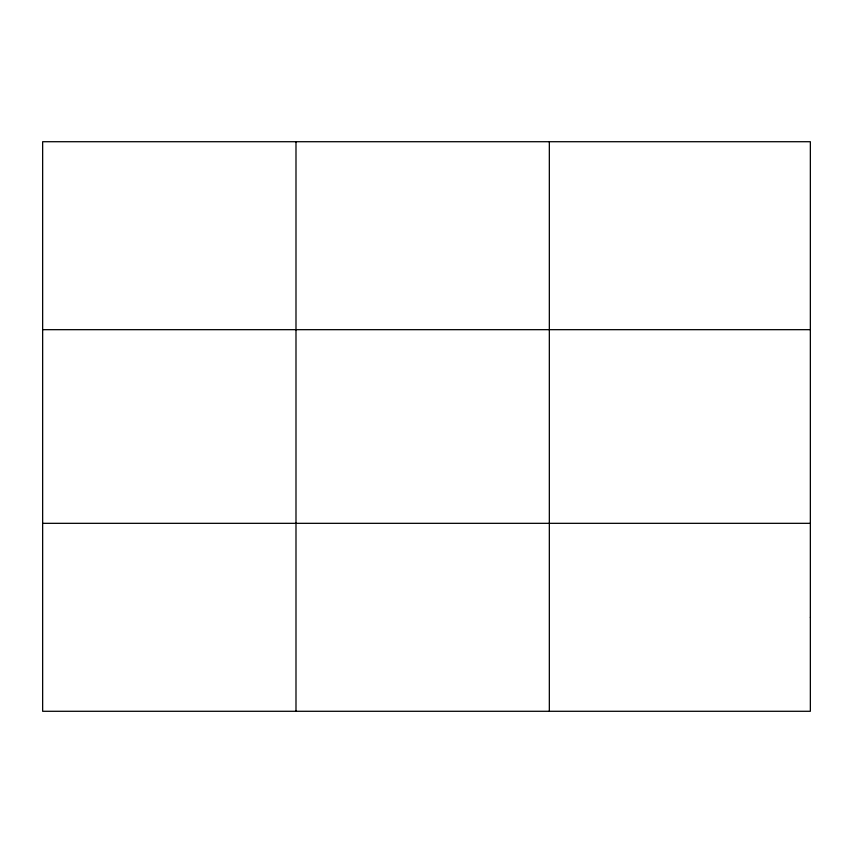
<?xml version="1.0" encoding="UTF-8"?>
<svg xmlns="http://www.w3.org/2000/svg" width="853" height="853" viewBox="0 0 853 853"><rect width="100%" height="100%" fill="white"/><g stroke="black" fill="none" stroke-linecap="round" stroke-linejoin="round"><path stroke-width="1.28" d="M295.991 141.715L295.991 711.285M549.332 141.715L549.332 711.285M42.65 329.674L810.35 329.674M42.65 523.326L810.35 523.326M810.35 617.305L810.35 711.285L42.65 711.285L42.65 141.715L810.35 141.715L810.35 617.305"/></g></svg>
